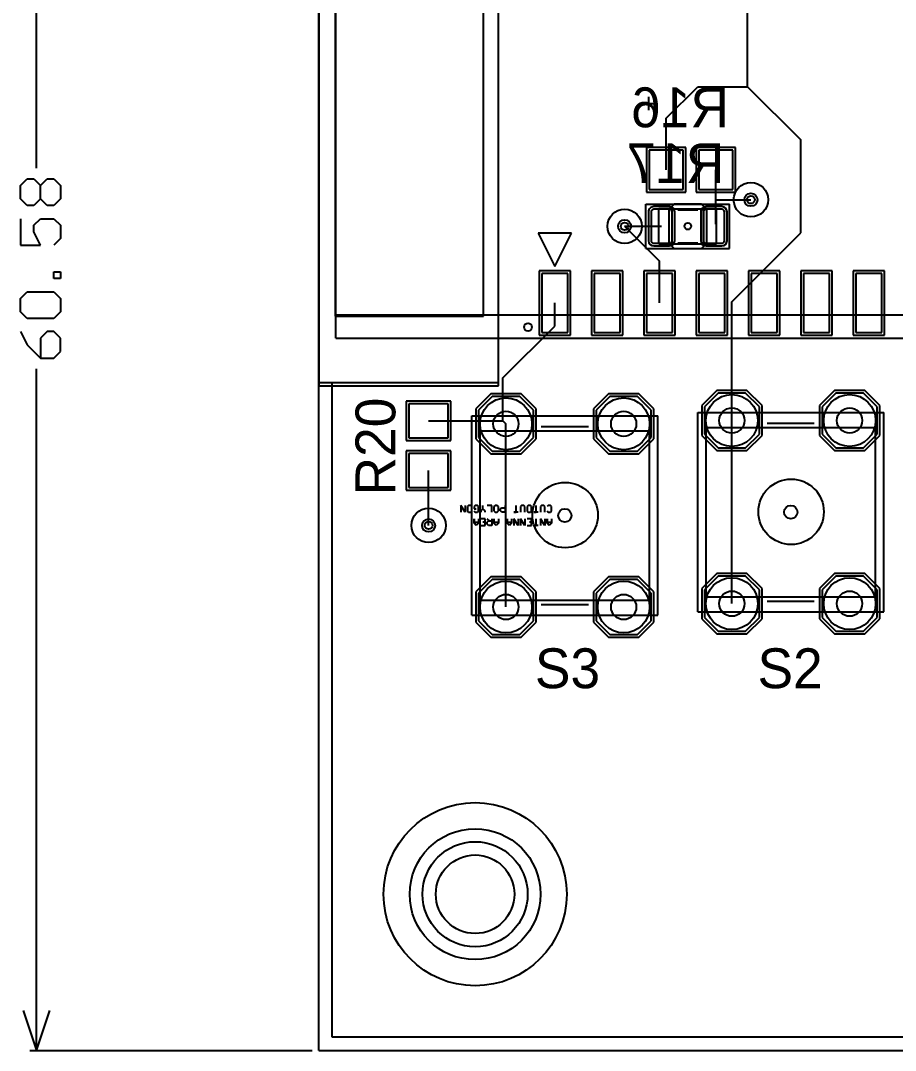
# Model space of a CAD drawing. Header units: millimetres. Extents: x 33 to 144, y 76 to 149.
# Drawn here: x 32.92 to 66.36, y 75.95 to 115.3 of the extents above; entities that cross this region are included whole.
import ezdxf

# ---------------------------------------------------------------- set-up
doc = ezdxf.new("R2010")
doc.units = ezdxf.units.MM
for name, color, linetype in [('BottomLayer', 5, 'Continuous'), ('BottomOverlay', 54, 'Continuous'), ('BottomPaste', 16, 'Continuous'), ('BottomSolder', 6, 'Continuous'), ('DrillGuide', 244, 'Continuous'), ('InternalPlane1', 76, 'Continuous'), ('InternalPlane2', 16, 'Continuous'), ('Mechanical13', 56, 'Continuous'), ('Mechanical15', 56, 'Continuous'), ('MultiLayer', 9, 'Continuous'), ('PadHoleLayer', 156, 'Continuous'), ('TopLayer', 1, 'Continuous'), ('TopOverlay', 2, 'Continuous'), ('TopPaste', 8, 'Continuous'), ('TopSolder', 216, 'Continuous'), ('ViaHoleLayer', 16, 'Continuous')]:
    doc.layers.add(name, color=color, linetype=linetype)

# ---------------------------------------------------------------- blocks, each defined once
blk = doc.blocks.new('RESC2012X70N_B_12')
at = {"layer": 'BottomLayer'}
for p, q in [((-0.525, 0.85), (-0.725, 0.65)), ((0.525, 0.85), (-0.525, 0.85)), ((0.725, 0.65), (0.525, 0.85)), ((-1.4, 0.55), (-1.4, -0.55)), ((-0.7, 0.65), (-1.3, 0.65)), ((-0.725, 0.65), (-0.725, -0.65)), ((-0.6, -0.55), (-0.6, 0.55)), ((0.6, 0.55), (0.6, -0.55)), ((1.3, 0.65), (0.7, 0.65)), ((0.725, -0.65), (0.725, 0.65)), ((1.4, -0.55), (1.4, 0.55)), ((-1.3, -0.65), (-0.7, -0.65)), ((-0.725, -0.65), (-0.525, -0.85)), ((0.525, -0.85), (0.725, -0.65)), ((0.7, -0.65), (1.3, -0.65)), ((-0.525, -0.85), (0.525, -0.85))]:
    blk.add_line(p, q, dxfattribs=at)
for centre, start, end in [((-1.3, 0.55), 90, 180), ((-0.7, 0.55), 0, 90), ((0.7, 0.55), 90, 180), ((1.3, 0.55), 0, 90), ((-1.3, -0.55), 180, 270), ((-0.7, -0.55), 270, 0), ((0.7, -0.55), 180, 270), ((1.3, -0.55), 270, 0)]:
    blk.add_arc(centre, 0.1, start, end, dxfattribs=at)
at = {"layer": 'BottomOverlay'}
for p, q in [((0.381, 0.635), (-0.381, 0.635)), ((0.381, -0.635), (-0.381, -0.635))]:
    blk.add_line(p, q, dxfattribs=at)
at = {"layer": 'BottomPaste'}
for p, q in [((-1.4, 0.55), (-1.4, -0.55)), ((-0.7, 0.65), (-1.3, 0.65)), ((-0.6, -0.55), (-0.6, 0.55)), ((0.6, 0.55), (0.6, -0.55)), ((1.3, 0.65), (0.7, 0.65)), ((1.4, -0.55), (1.4, 0.55)), ((-1.3, -0.65), (-0.7, -0.65)), ((0.7, -0.65), (1.3, -0.65))]:
    blk.add_line(p, q, dxfattribs=at)
for centre, start, end in [((-1.3, 0.55), 90, 180), ((-0.7, 0.55), 0, 90), ((0.7, 0.55), 90, 180), ((1.3, 0.55), 0, 90), ((-1.3, -0.55), 180, 270), ((-0.7, -0.55), 270, 0), ((0.7, -0.55), 180, 270), ((1.3, -0.55), 270, 0)]:
    blk.add_arc(centre, 0.1, start, end, dxfattribs=at)
at = {"layer": 'BottomSolder'}
for p, q in [((-1.502, 0.55), (-1.502, -0.55)), ((-0.7, 0.752), (-1.3, 0.752)), ((-0.498, -0.55), (-0.498, 0.55)), ((0.498, 0.55), (0.498, -0.55)), ((1.3, 0.752), (0.7, 0.752)), ((1.502, -0.55), (1.502, 0.55)), ((-1.3, -0.752), (-0.7, -0.752)), ((0.7, -0.752), (1.3, -0.752))]:
    blk.add_line(p, q, dxfattribs=at)
for centre, start, end in [((-1.3, 0.55), 90, 180), ((-0.7, 0.55), 0, 90), ((0.7, 0.55), 90, 180), ((1.3, 0.55), 0, 90), ((-1.3, -0.55), 180, 270), ((-0.7, -0.55), 270, 0), ((0.7, -0.55), 180, 270), ((1.3, -0.55), 270, 0)]:
    blk.add_arc(centre, 0.202, start, end, dxfattribs=at)
at = {"layer": 'Mechanical13'}
for p, q in [((-0.6, 0.675), (-1.1, 0.675)), ((-1.1, 0.675), (-1.1, -0.675)), ((-0.6, 0.675), (-0.6, -0.675)), ((0.6, 0.674), (-0.6, 0.674)), ((0.6, 0.674), (-0.6, 0.674)), ((0.6, 0.675), (0.6, -0.675)), ((1.1, 0.675), (0.6, 0.675)), ((1.1, 0.675), (1.1, -0.675)), ((-0.6, -0.675), (-1.1, -0.675)), ((0.6, -0.674), (-0.6, -0.674)), ((0.6, -0.674), (-0.6, -0.674)), ((1.1, -0.675), (0.6, -0.675))]:
    blk.add_line(p, q, dxfattribs=at)
at = {"layer": 'Mechanical15'}
for p, q in [((1.6, 0.85), (-1.6, 0.85)), ((-1.6, 0.85), (-1.6, -0.85)), ((1.6, 0.85), (1.6, -0.85)), ((1.6, -0.85), (-1.6, -0.85))]:
    blk.add_line(p, q, dxfattribs=at)
blk.add_circle((0, 0), 0.127, dxfattribs=at)
blk = doc.blocks.new('ERA_0805_B_13')
at = {"layer": 'BottomLayer'}
for p, q in [((-0.3, 0.75), (-1.6, 0.75)), ((-1.6, 0.75), (-1.6, -0.75)), ((-0.3, -0.75), (-0.3, 0.75)), ((1.6, 0.75), (0.3, 0.75)), ((0.3, 0.75), (0.3, -0.75)), ((1.6, -0.75), (1.6, 0.75)), ((-1.6, -0.75), (-0.3, -0.75)), ((0.3, -0.75), (1.6, -0.75))]:
    blk.add_line(p, q, dxfattribs=at)
at = {"layer": 'BottomPaste'}
for p, q in [((-0.3, 0.75), (-1.6, 0.75)), ((-1.6, 0.75), (-1.6, -0.75)), ((-0.3, -0.75), (-0.3, 0.75)), ((1.6, 0.75), (0.3, 0.75)), ((0.3, 0.75), (0.3, -0.75)), ((1.6, -0.75), (1.6, 0.75)), ((-1.6, -0.75), (-0.3, -0.75)), ((0.3, -0.75), (1.6, -0.75))]:
    blk.add_line(p, q, dxfattribs=at)
at = {"layer": 'BottomSolder'}
for p, q in [((-0.198, 0.852), (-1.702, 0.852)), ((-1.702, 0.852), (-1.702, -0.852)), ((-0.198, -0.852), (-0.198, 0.852)), ((1.702, 0.852), (0.198, 0.852)), ((0.198, 0.852), (0.198, -0.852)), ((1.702, -0.852), (1.702, 0.852)), ((-1.702, -0.852), (-0.198, -0.852)), ((0.198, -0.852), (1.702, -0.852))]:
    blk.add_line(p, q, dxfattribs=at)
blk = doc.blocks.new('ESP_12_32')
at = {"layer": 'Mechanical13'}
for p, q in [((-0.127, 8.382), (16.129, 8.382)), ((-0.127, 8.382), (-0.127, 2.727)), ((-0.084, 8.371), (-0.084, -15.568)), ((-0.084, 8.371), (16.084, 8.371)), ((16.084, 8.371), (16.084, -15.568)), ((16.129, 8.382), (16.129, 2.727)), ((-7.62, 3.428), (-7.366, 3.597)), ((-7.366, 3.597), (-7.62, 3.597)), ((-7.366, 3.428), (-7.62, 3.428)), ((-7.578, 3.343), (-7.62, 3.301)), ((-7.62, 3.301), (-7.62, 3.216)), ((-7.62, 3.216), (-7.578, 3.174)), ((-7.408, 3.343), (-7.578, 3.343)), ((-7.578, 3.174), (-7.408, 3.174)), ((-7.366, 3.301), (-7.408, 3.343)), ((-7.408, 3.174), (-7.366, 3.216)), ((-7.366, 3.216), (-7.366, 3.301)), ((-8.128, 3.005), (-8.043, 3.089)), ((-8.043, 2.92), (-8.128, 3.005)), ((-8.128, 2.835), (-8.128, 2.666)), ((-8.043, 3.089), (-7.874, 3.089)), ((-7.874, 2.92), (-8.043, 2.92)), ((-7.874, 3.089), (-8.001, 3.089)), ((-8.001, 3.089), (-8.001, 2.92)), ((-7.874, 2.666), (-7.874, 2.835)), ((-7.578, 3.089), (-7.62, 3.047)), ((-7.62, 3.047), (-7.62, 2.962)), ((-7.62, 2.962), (-7.578, 2.92)), ((-7.578, 2.835), (-7.62, 2.835)), ((-7.578, 2.92), (-7.408, 2.92)), ((-7.493, 2.751), (-7.578, 2.835)), ((-7.408, 3.089), (-7.493, 3.089)), ((-7.493, 3.089), (-7.493, 3.005)), ((-7.366, 3.047), (-7.408, 3.089)), ((-7.408, 2.92), (-7.366, 2.962)), ((-7.366, 2.962), (-7.366, 3.047)), ((-8.128, 2.666), (-7.874, 2.666)), ((-8.128, 2.539), (-8.086, 2.582)), ((-8.128, 2.412), (-8.128, 2.539)), ((-7.874, 2.412), (-8.128, 2.412)), ((-8.086, 2.582), (-8.001, 2.582)), ((-8.001, 2.666), (-8.001, 2.751)), ((-8.001, 2.582), (-7.959, 2.539)), ((-7.959, 2.497), (-7.874, 2.582)), ((-7.959, 2.539), (-7.959, 2.412)), ((-7.62, 2.666), (-7.578, 2.666)), ((-7.62, 2.412), (-7.366, 2.412)), ((-7.578, 2.666), (-7.493, 2.751)), ((-7.493, 2.751), (-7.366, 2.751)), ((-7.366, 2.412), (-7.366, 2.582)), ((-0.127, 2.727), (16.129, 2.727)), ((-8.128, 2.243), (-8.043, 2.328)), ((-8.043, 2.158), (-8.128, 2.243)), ((-8.043, 2.328), (-7.874, 2.328)), ((-7.874, 2.158), (-8.043, 2.158)), ((-7.874, 2.328), (-8.001, 2.328)), ((-8.001, 2.328), (-8.001, 2.158)), ((-7.578, 2.328), (-7.62, 2.285)), ((-7.62, 2.285), (-7.62, 2.201)), ((-7.62, 2.201), (-7.578, 2.158)), ((-7.62, 2.031), (-7.578, 2.074)), ((-7.62, 1.904), (-7.62, 2.031)), ((-7.408, 2.328), (-7.578, 2.328)), ((-7.578, 2.158), (-7.408, 2.158)), ((-7.578, 2.074), (-7.493, 2.074)), ((-7.493, 2.074), (-7.451, 2.031)), ((-7.451, 2.031), (-7.451, 1.904)), ((-7.366, 2.285), (-7.408, 2.328)), ((-7.408, 2.158), (-7.366, 2.201)), ((-7.366, 2.201), (-7.366, 2.285)), ((-8.128, 1.735), (-8.043, 1.82)), ((-8.043, 1.651), (-8.128, 1.735)), ((-8.043, 1.82), (-7.874, 1.82)), ((-7.874, 1.651), (-8.043, 1.651)), ((-7.874, 1.82), (-8.001, 1.82)), ((-8.001, 1.82), (-8.001, 1.651)), ((-7.366, 1.904), (-7.62, 1.904)), ((-8.128, 1.397), (-7.874, 1.566)), ((-7.874, 1.566), (-8.128, 1.566)), ((-7.874, 1.397), (-8.128, 1.397)), ((-8.128, 1.143), (-7.874, 1.312)), ((-7.874, 1.312), (-8.128, 1.312)), ((-7.62, 1.397), (-7.62, 1.566)), ((-7.62, 1.566), (-7.62, 1.481)), ((-7.62, 1.481), (-7.366, 1.481)), ((-7.408, 1.312), (-7.62, 1.312)), ((-7.366, 1.27), (-7.408, 1.312)), ((-7.408, 1.143), (-7.366, 1.185)), ((-7.366, 1.185), (-7.366, 1.27)), ((-7.874, 1.143), (-8.128, 1.143)), ((-8.128, 1.058), (-8.128, 0.889)), ((-8.128, 0.889), (-7.874, 0.889)), ((-8.128, 0.635), (-8.128, 0.804)), ((-8.128, 0.804), (-8.128, 0.719)), ((-8.001, 0.889), (-8.001, 0.973)), ((-7.874, 0.889), (-7.874, 1.058)), ((-7.62, 1.143), (-7.408, 1.143)), ((-7.578, 1.058), (-7.62, 1.016)), ((-7.62, 1.016), (-7.62, 0.931)), ((-7.62, 0.931), (-7.578, 0.889)), ((-7.62, 0.635), (-7.62, 0.804)), ((-7.62, 0.804), (-7.62, 0.719)), ((-7.408, 1.058), (-7.578, 1.058)), ((-7.578, 0.889), (-7.408, 0.889)), ((-7.366, 1.016), (-7.408, 1.058)), ((-7.408, 0.889), (-7.366, 0.931)), ((-7.366, 0.931), (-7.366, 1.016)), ((-8.128, 0.719), (-7.874, 0.719)), ((-8.128, 0.381), (-7.874, 0.55)), ((-7.874, 0.55), (-8.128, 0.55)), ((-7.62, 0.719), (-7.366, 0.719)), ((-7.408, 0.55), (-7.62, 0.55)), ((-7.366, 0.508), (-7.408, 0.55)), ((-7.408, 0.381), (-7.366, 0.423)), ((-7.366, 0.423), (-7.366, 0.508)), ((-7.874, 0.381), (-8.128, 0.381)), ((-8.128, 0.212), (-8.043, 0.296)), ((-8.043, 0.127), (-8.128, 0.212)), ((-8.043, 0.296), (-7.874, 0.296)), ((-7.874, 0.127), (-8.043, 0.127)), ((-7.874, 0.296), (-8.001, 0.296)), ((-8.001, 0.296), (-8.001, 0.127)), ((-7.62, 0.381), (-7.408, 0.381)), ((-7.578, 0.296), (-7.62, 0.254)), ((-7.62, 0.254), (-7.62, 0.169)), ((-7.62, 0.169), (-7.578, 0.127)), ((-7.578, 0.127), (-7.408, 0.127)), ((-7.366, 0.254), (-7.408, 0.296)), ((-7.408, 0.127), (-7.366, 0.169)), ((-7.366, 0.169), (-7.366, 0.254)), ((-0.084, -15.568), (16.084, -15.568))]:
    blk.add_line(p, q, dxfattribs=at)
at = {"layer": 'Mechanical15'}
for p, q in [((-0.975, 8.371), (16.975, 8.371)), ((-0.975, 8.371), (-0.975, -15.568)), ((16.975, 8.371), (16.975, -15.568)), ((8, -3.344), (8, -3.852)), ((7.746, -3.598), (8.254, -3.598)), ((-0.975, -15.568), (16.975, -15.568))]:
    blk.add_line(p, q, dxfattribs=at)
at = {"layer": 'TopLayer'}
for p, q in [((-0.75, 0.5), (-0.75, -0.5)), ((1.5, 0.5), (-0.75, 0.5)), ((1.5, -0.5), (1.5, 0.5)), ((14.5, 0.5), (14.5, -0.5)), ((16.75, 0.5), (14.5, 0.5)), ((16.75, -0.5), (16.75, 0.5)), ((-0.75, -0.5), (1.5, -0.5)), ((14.5, -0.5), (16.75, -0.5)), ((-0.75, -1.5), (-0.75, -2.5)), ((1.5, -1.5), (-0.75, -1.5)), ((1.5, -2.5), (1.5, -1.5)), ((14.5, -1.5), (14.5, -2.5)), ((16.75, -1.5), (14.5, -1.5)), ((16.75, -2.5), (16.75, -1.5)), ((-0.75, -2.5), (1.5, -2.5)), ((14.5, -2.5), (16.75, -2.5)), ((-0.75, -3.5), (-0.75, -4.5)), ((1.5, -3.5), (-0.75, -3.5)), ((1.5, -4.5), (1.5, -3.5)), ((14.5, -3.5), (14.5, -4.5)), ((16.75, -3.5), (14.5, -3.5)), ((16.75, -4.5), (16.75, -3.5)), ((-0.75, -4.5), (1.5, -4.5)), ((14.5, -4.5), (16.75, -4.5)), ((-0.75, -5.5), (-0.75, -6.5)), ((1.5, -5.5), (-0.75, -5.5)), ((1.5, -6.5), (1.5, -5.5)), ((14.5, -5.5), (14.5, -6.5)), ((16.75, -5.5), (14.5, -5.5)), ((16.75, -6.5), (16.75, -5.5)), ((-0.75, -6.5), (1.5, -6.5)), ((14.5, -6.5), (16.75, -6.5)), ((-0.75, -7.5), (-0.75, -8.5)), ((1.5, -7.5), (-0.75, -7.5)), ((1.5, -8.5), (1.5, -7.5)), ((14.5, -7.5), (14.5, -8.5)), ((16.75, -7.5), (14.5, -7.5)), ((16.75, -8.5), (16.75, -7.5)), ((-0.75, -8.5), (1.5, -8.5)), ((14.5, -8.5), (16.75, -8.5)), ((-0.75, -9.5), (-0.75, -10.5)), ((1.5, -9.5), (-0.75, -9.5)), ((1.5, -10.5), (1.5, -9.5)), ((14.5, -9.5), (14.5, -10.5)), ((16.75, -9.5), (14.5, -9.5)), ((16.75, -10.5), (16.75, -9.5)), ((-0.75, -10.5), (1.5, -10.5)), ((14.5, -10.5), (16.75, -10.5)), ((-0.75, -11.5), (-0.75, -12.5)), ((1.5, -11.5), (-0.75, -11.5)), ((1.5, -12.5), (1.5, -11.5)), ((14.5, -11.5), (14.5, -12.5)), ((16.75, -11.5), (14.5, -11.5)), ((16.75, -12.5), (16.75, -11.5)), ((-0.75, -12.5), (1.5, -12.5)), ((14.5, -12.5), (16.75, -12.5)), ((-0.75, -13.5), (-0.75, -14.5)), ((1.5, -13.5), (-0.75, -13.5)), ((1.5, -14.5), (1.5, -13.5)), ((14.5, -13.5), (14.5, -14.5)), ((16.75, -13.5), (14.5, -13.5)), ((16.75, -14.5), (16.75, -13.5)), ((-0.75, -14.5), (1.5, -14.5)), ((14.5, -14.5), (16.75, -14.5))]:
    blk.add_line(p, q, dxfattribs=at)
at = {"layer": 'TopOverlay'}
for p, q in [((-0.084, 8.371), (16.084, 8.371)), ((-0.084, 8.371), (-0.084, 0.916)), ((16.084, 8.371), (16.084, 0.916)), ((3.04, 0.635), (1.77, 0)), ((3.04, -0.635), (3.04, 0.635)), ((1.77, 0), (3.04, -0.635)), ((-0.084, -14.916), (-0.084, -15.568)), ((16.084, -14.916), (16.084, -15.568)), ((-0.084, -15.568), (16.084, -15.568))]:
    blk.add_line(p, q, dxfattribs=at)
blk.add_circle((-0.55, 1.025), 0.15, dxfattribs=at)
at = {"layer": 'TopPaste'}
for p, q in [((-0.75, 0.5), (-0.75, -0.5)), ((1.5, 0.5), (-0.75, 0.5)), ((1.5, -0.5), (1.5, 0.5)), ((14.5, 0.5), (14.5, -0.5)), ((16.75, 0.5), (14.5, 0.5)), ((16.75, -0.5), (16.75, 0.5)), ((-0.75, -0.5), (1.5, -0.5)), ((14.5, -0.5), (16.75, -0.5)), ((-0.75, -1.5), (-0.75, -2.5)), ((1.5, -1.5), (-0.75, -1.5)), ((1.5, -2.5), (1.5, -1.5)), ((14.5, -1.5), (14.5, -2.5)), ((16.75, -1.5), (14.5, -1.5)), ((16.75, -2.5), (16.75, -1.5)), ((-0.75, -2.5), (1.5, -2.5)), ((14.5, -2.5), (16.75, -2.5)), ((-0.75, -3.5), (-0.75, -4.5)), ((1.5, -3.5), (-0.75, -3.5)), ((1.5, -4.5), (1.5, -3.5)), ((14.5, -3.5), (14.5, -4.5)), ((16.75, -3.5), (14.5, -3.5)), ((16.75, -4.5), (16.75, -3.5)), ((-0.75, -4.5), (1.5, -4.5)), ((14.5, -4.5), (16.75, -4.5)), ((-0.75, -5.5), (-0.75, -6.5)), ((1.5, -5.5), (-0.75, -5.5)), ((1.5, -6.5), (1.5, -5.5)), ((14.5, -5.5), (14.5, -6.5)), ((16.75, -5.5), (14.5, -5.5)), ((16.75, -6.5), (16.75, -5.5)), ((-0.75, -6.5), (1.5, -6.5)), ((14.5, -6.5), (16.75, -6.5)), ((-0.75, -7.5), (-0.75, -8.5)), ((1.5, -7.5), (-0.75, -7.5)), ((1.5, -8.5), (1.5, -7.5)), ((14.5, -7.5), (14.5, -8.5)), ((16.75, -7.5), (14.5, -7.5)), ((16.75, -8.5), (16.75, -7.5)), ((-0.75, -8.5), (1.5, -8.5)), ((14.5, -8.5), (16.75, -8.5)), ((-0.75, -9.5), (-0.75, -10.5)), ((1.5, -9.5), (-0.75, -9.5)), ((1.5, -10.5), (1.5, -9.5)), ((14.5, -9.5), (14.5, -10.5)), ((16.75, -9.5), (14.5, -9.5)), ((16.75, -10.5), (16.75, -9.5)), ((-0.75, -10.5), (1.5, -10.5)), ((14.5, -10.5), (16.75, -10.5)), ((-0.75, -11.5), (-0.75, -12.5)), ((1.5, -11.5), (-0.75, -11.5)), ((1.5, -12.5), (1.5, -11.5)), ((14.5, -11.5), (14.5, -12.5)), ((16.75, -11.5), (14.5, -11.5)), ((16.75, -12.5), (16.75, -11.5)), ((-0.75, -12.5), (1.5, -12.5)), ((14.5, -12.5), (16.75, -12.5)), ((-0.75, -13.5), (-0.75, -14.5)), ((1.5, -13.5), (-0.75, -13.5)), ((1.5, -14.5), (1.5, -13.5)), ((14.5, -13.5), (14.5, -14.5)), ((16.75, -13.5), (14.5, -13.5)), ((16.75, -14.5), (16.75, -13.5)), ((-0.75, -14.5), (1.5, -14.5)), ((14.5, -14.5), (16.75, -14.5))]:
    blk.add_line(p, q, dxfattribs=at)
at = {"layer": 'TopSolder'}
for p, q in [((-0.852, 0.602), (-0.852, -0.602)), ((1.602, 0.602), (-0.852, 0.602)), ((1.602, -0.602), (1.602, 0.602)), ((14.398, 0.602), (14.398, -0.602)), ((16.852, 0.602), (14.398, 0.602)), ((16.852, -0.602), (16.852, 0.602)), ((-0.852, -0.602), (1.602, -0.602)), ((14.398, -0.602), (16.852, -0.602)), ((-0.852, -1.398), (-0.852, -2.602)), ((1.602, -1.398), (-0.852, -1.398)), ((1.602, -2.602), (1.602, -1.398)), ((14.398, -1.398), (14.398, -2.602)), ((16.852, -1.398), (14.398, -1.398)), ((16.852, -2.602), (16.852, -1.398)), ((-0.852, -2.602), (1.602, -2.602)), ((14.398, -2.602), (16.852, -2.602)), ((-0.852, -3.398), (-0.852, -4.602)), ((1.602, -3.398), (-0.852, -3.398)), ((1.602, -4.602), (1.602, -3.398)), ((14.398, -3.398), (14.398, -4.602)), ((16.852, -3.398), (14.398, -3.398)), ((16.852, -4.602), (16.852, -3.398)), ((-0.852, -4.602), (1.602, -4.602)), ((14.398, -4.602), (16.852, -4.602)), ((-0.852, -5.398), (-0.852, -6.602)), ((1.602, -5.398), (-0.852, -5.398)), ((1.602, -6.602), (1.602, -5.398)), ((14.398, -5.398), (14.398, -6.602)), ((16.852, -5.398), (14.398, -5.398)), ((16.852, -6.602), (16.852, -5.398)), ((-0.852, -6.602), (1.602, -6.602)), ((14.398, -6.602), (16.852, -6.602)), ((-0.852, -7.398), (-0.852, -8.602)), ((1.602, -7.398), (-0.852, -7.398)), ((1.602, -8.602), (1.602, -7.398)), ((14.398, -7.398), (14.398, -8.602)), ((16.852, -7.398), (14.398, -7.398)), ((16.852, -8.602), (16.852, -7.398)), ((-0.852, -8.602), (1.602, -8.602)), ((14.398, -8.602), (16.852, -8.602)), ((-0.852, -9.398), (-0.852, -10.602)), ((1.602, -9.398), (-0.852, -9.398)), ((1.602, -10.602), (1.602, -9.398)), ((14.398, -9.398), (14.398, -10.602)), ((16.852, -9.398), (14.398, -9.398)), ((16.852, -10.602), (16.852, -9.398)), ((-0.852, -10.602), (1.602, -10.602)), ((14.398, -10.602), (16.852, -10.602)), ((-0.852, -11.398), (-0.852, -12.602)), ((1.602, -11.398), (-0.852, -11.398)), ((1.602, -12.602), (1.602, -11.398)), ((14.398, -11.398), (14.398, -12.602)), ((16.852, -11.398), (14.398, -11.398)), ((16.852, -12.602), (16.852, -11.398)), ((-0.852, -12.602), (1.602, -12.602)), ((14.398, -12.602), (16.852, -12.602)), ((-0.852, -13.398), (-0.852, -14.602)), ((1.602, -13.398), (-0.852, -13.398)), ((1.602, -14.602), (1.602, -13.398)), ((14.398, -13.398), (14.398, -14.602)), ((16.852, -13.398), (14.398, -13.398)), ((16.852, -14.602), (16.852, -13.398)), ((-0.852, -14.602), (1.602, -14.602)), ((14.398, -14.602), (16.852, -14.602))]:
    blk.add_line(p, q, dxfattribs=at)
blk = doc.blocks.new('TACT_SWITCH_TS1170_38')
at = {"layer": 'BottomLayer'}
for p, q in [((-4.025, 3.3), (-4.55, 2.775)), ((-2.975, 3.3), (-4.025, 3.3)), ((-2.45, 2.775), (-2.975, 3.3)), ((2.975, 3.3), (2.45, 2.775)), ((4.025, 3.3), (2.975, 3.3)), ((4.55, 2.775), (4.025, 3.3)), ((-4.55, 2.775), (-4.55, 1.725)), ((-2.45, 1.725), (-2.45, 2.775)), ((2.45, 2.775), (2.45, 1.725)), ((4.55, 1.725), (4.55, 2.775)), ((-4.55, 1.725), (-4.025, 1.2)), ((-2.975, 1.2), (-2.45, 1.725)), ((2.45, 1.725), (2.975, 1.2)), ((4.025, 1.2), (4.55, 1.725)), ((-4.025, 1.2), (-2.975, 1.2)), ((2.975, 1.2), (4.025, 1.2)), ((-4.025, -1.2), (-4.55, -1.725)), ((-2.975, -1.2), (-4.025, -1.2)), ((-2.45, -1.725), (-2.975, -1.2)), ((2.975, -1.2), (2.45, -1.725)), ((4.025, -1.2), (2.975, -1.2)), ((4.55, -1.725), (4.025, -1.2)), ((-4.55, -1.725), (-4.55, -2.775)), ((-2.45, -2.775), (-2.45, -1.725)), ((2.45, -1.725), (2.45, -2.775)), ((4.55, -2.775), (4.55, -1.725)), ((-4.55, -2.775), (-4.025, -3.3)), ((-2.975, -3.3), (-2.45, -2.775)), ((2.45, -2.775), (2.975, -3.3)), ((4.025, -3.3), (4.55, -2.775)), ((-4.025, -3.3), (-2.975, -3.3)), ((2.975, -3.3), (4.025, -3.3))]:
    blk.add_line(p, q, dxfattribs=at)
at = {"layer": 'BottomSolder'}
for p, q in [((-4.076, 3.402), (-4.652, 2.826)), ((-2.924, 3.402), (-4.076, 3.402)), ((-2.348, 2.826), (-2.924, 3.402)), ((2.924, 3.402), (2.348, 2.826)), ((4.076, 3.402), (2.924, 3.402)), ((4.652, 2.826), (4.076, 3.402)), ((-4.652, 2.826), (-4.652, 1.674)), ((-2.348, 1.674), (-2.348, 2.826)), ((2.348, 2.826), (2.348, 1.674)), ((4.652, 1.674), (4.652, 2.826)), ((-4.652, 1.674), (-4.076, 1.098)), ((-2.924, 1.098), (-2.348, 1.674)), ((2.348, 1.674), (2.924, 1.098)), ((4.076, 1.098), (4.652, 1.674)), ((-4.076, 1.098), (-2.924, 1.098)), ((2.924, 1.098), (4.076, 1.098)), ((-4.076, -1.098), (-4.652, -1.674)), ((-2.924, -1.098), (-4.076, -1.098)), ((-2.348, -1.674), (-2.924, -1.098)), ((2.924, -1.098), (2.348, -1.674)), ((4.076, -1.098), (2.924, -1.098)), ((4.652, -1.674), (4.076, -1.098)), ((-4.652, -1.674), (-4.652, -2.826)), ((-2.348, -2.826), (-2.348, -1.674)), ((2.348, -1.674), (2.348, -2.826)), ((4.652, -2.826), (4.652, -1.674)), ((-4.652, -2.826), (-4.076, -3.402)), ((-2.924, -3.402), (-2.348, -2.826)), ((2.348, -2.826), (2.924, -3.402)), ((4.076, -3.402), (4.652, -2.826)), ((-4.076, -3.402), (-2.924, -3.402)), ((2.924, -3.402), (4.076, -3.402))]:
    blk.add_line(p, q, dxfattribs=at)
at = {"layer": 'InternalPlane1'}
for centre in [(-3.5, -2.25), (3.5, -2.25)]:
    blk.add_circle(centre, 0.991, dxfattribs=at)
at = {"layer": 'InternalPlane2'}
for centre in [(-3.5, 2.25), (3.5, 2.25), (-3.5, -2.25), (3.5, -2.25)]:
    blk.add_circle(centre, 0.991, dxfattribs=at)
at = {"layer": 'Mechanical13'}
for p, q in [((3.24, 3.24), (-3.232, 3.24)), ((-3.232, -3.237), (-3.232, 3.24)), ((3.24, -3.237), (3.24, 3.24)), ((3.24, -3.237), (-3.232, -3.237))]:
    blk.add_line(p, q, dxfattribs=at)
blk.add_circle((-0.011, 0.014), 1.25, dxfattribs=at)
at = {"layer": 'Mechanical15'}
for p, q in [((-3.81, -3.556), (-3.81, 3.556)), ((3.81, 3.556), (-3.81, 3.556)), ((3.81, -3.556), (3.81, 3.556)), ((3.81, -3.556), (-3.81, -3.556))]:
    blk.add_line(p, q, dxfattribs=at)
blk.add_circle((0, 0), 0.254, dxfattribs=at)
at = {"layer": 'MultiLayer'}
for p, q in [((-4.025, 3.3), (-4.55, 2.775)), ((-2.975, 3.3), (-4.025, 3.3)), ((-2.45, 2.775), (-2.975, 3.3)), ((2.975, 3.3), (2.45, 2.775)), ((4.025, 3.3), (2.975, 3.3)), ((4.55, 2.775), (4.025, 3.3)), ((-4.55, 2.775), (-4.55, 1.725)), ((-2.45, 1.725), (-2.45, 2.775)), ((2.45, 2.775), (2.45, 1.725)), ((4.55, 1.725), (4.55, 2.775)), ((-4.55, 1.725), (-4.025, 1.2)), ((-2.975, 1.2), (-2.45, 1.725)), ((2.45, 1.725), (2.975, 1.2)), ((4.025, 1.2), (4.55, 1.725)), ((-4.025, 1.2), (-2.975, 1.2)), ((2.975, 1.2), (4.025, 1.2)), ((-4.025, -1.2), (-4.55, -1.725)), ((-2.975, -1.2), (-4.025, -1.2)), ((-2.45, -1.725), (-2.975, -1.2)), ((2.975, -1.2), (2.45, -1.725)), ((4.025, -1.2), (2.975, -1.2)), ((4.55, -1.725), (4.025, -1.2)), ((-4.55, -1.725), (-4.55, -2.775)), ((-2.45, -2.775), (-2.45, -1.725)), ((2.45, -1.725), (2.45, -2.775)), ((4.55, -2.775), (4.55, -1.725)), ((-4.55, -2.775), (-4.025, -3.3)), ((-2.975, -3.3), (-2.45, -2.775)), ((2.45, -2.775), (2.975, -3.3)), ((4.025, -3.3), (4.55, -2.775)), ((-4.025, -3.3), (-2.975, -3.3)), ((2.975, -3.3), (4.025, -3.3))]:
    blk.add_line(p, q, dxfattribs=at)
at = {"layer": 'PadHoleLayer'}
for centre in [(-3.5, 2.25), (3.5, 2.25), (-3.5, -2.25), (3.5, -2.25)]:
    blk.add_circle(centre, 0.483, dxfattribs=at)
at = {"layer": 'TopLayer'}
for p, q in [((-4.025, 3.3), (-4.55, 2.775)), ((-2.975, 3.3), (-4.025, 3.3)), ((-2.45, 2.775), (-2.975, 3.3)), ((2.975, 3.3), (2.45, 2.775)), ((4.025, 3.3), (2.975, 3.3)), ((4.55, 2.775), (4.025, 3.3)), ((-4.55, 2.775), (-4.55, 1.725)), ((-2.45, 1.725), (-2.45, 2.775)), ((2.45, 2.775), (2.45, 1.725)), ((4.55, 1.725), (4.55, 2.775)), ((-4.55, 1.725), (-4.025, 1.2)), ((-2.975, 1.2), (-2.45, 1.725)), ((2.45, 1.725), (2.975, 1.2)), ((4.025, 1.2), (4.55, 1.725)), ((-4.025, 1.2), (-2.975, 1.2)), ((2.975, 1.2), (4.025, 1.2)), ((-4.025, -1.2), (-4.55, -1.725)), ((-2.975, -1.2), (-4.025, -1.2)), ((-2.45, -1.725), (-2.975, -1.2)), ((2.975, -1.2), (2.45, -1.725)), ((4.025, -1.2), (2.975, -1.2)), ((4.55, -1.725), (4.025, -1.2)), ((-4.55, -1.725), (-4.55, -2.775)), ((-2.45, -2.775), (-2.45, -1.725)), ((2.45, -1.725), (2.45, -2.775)), ((4.55, -2.775), (4.55, -1.725)), ((-4.55, -2.775), (-4.025, -3.3)), ((-2.975, -3.3), (-2.45, -2.775)), ((2.45, -2.775), (2.975, -3.3)), ((4.025, -3.3), (4.55, -2.775)), ((-4.025, -3.3), (-2.975, -3.3)), ((2.975, -3.3), (4.025, -3.3))]:
    blk.add_line(p, q, dxfattribs=at)
at = {"layer": 'TopOverlay'}
for p, q in [((3.236, 3.556), (-3.236, 3.556)), ((-3.4, -0.9), (-3.4, 0.9)), ((3.4, -0.9), (3.4, 0.9)), ((3.24, -3.556), (-3.239, -3.556))]:
    blk.add_line(p, q, dxfattribs=at)
blk.add_circle((-0.011, 0.014), 1.25, dxfattribs=at)
at = {"layer": 'TopSolder'}
for p, q in [((-4.076, 3.402), (-4.652, 2.826)), ((-2.924, 3.402), (-4.076, 3.402)), ((-2.348, 2.826), (-2.924, 3.402)), ((2.924, 3.402), (2.348, 2.826)), ((4.076, 3.402), (2.924, 3.402)), ((4.652, 2.826), (4.076, 3.402)), ((-4.652, 2.826), (-4.652, 1.674)), ((-2.348, 1.674), (-2.348, 2.826)), ((2.348, 2.826), (2.348, 1.674)), ((4.652, 1.674), (4.652, 2.826)), ((-4.652, 1.674), (-4.076, 1.098)), ((-2.924, 1.098), (-2.348, 1.674)), ((2.348, 1.674), (2.924, 1.098)), ((4.076, 1.098), (4.652, 1.674)), ((-4.076, 1.098), (-2.924, 1.098)), ((2.924, 1.098), (4.076, 1.098)), ((-4.076, -1.098), (-4.652, -1.674)), ((-2.924, -1.098), (-4.076, -1.098)), ((-2.348, -1.674), (-2.924, -1.098)), ((2.924, -1.098), (2.348, -1.674)), ((4.076, -1.098), (2.924, -1.098)), ((4.652, -1.674), (4.076, -1.098)), ((-4.652, -1.674), (-4.652, -2.826)), ((-2.348, -2.826), (-2.348, -1.674)), ((2.348, -1.674), (2.348, -2.826)), ((4.652, -2.826), (4.652, -1.674)), ((-4.652, -2.826), (-4.076, -3.402)), ((-2.924, -3.402), (-2.348, -2.826)), ((2.348, -2.826), (2.924, -3.402)), ((4.076, -3.402), (4.652, -2.826)), ((-4.076, -3.402), (-2.924, -3.402)), ((2.924, -3.402), (4.076, -3.402))]:
    blk.add_line(p, q, dxfattribs=at)
blk = doc.blocks.new('TACT_SWITCH_TS1170_39')
at = {"layer": 'BottomLayer'}
for p, q in [((-4.025, 3.3), (-4.55, 2.775)), ((-2.975, 3.3), (-4.025, 3.3)), ((-2.45, 2.775), (-2.975, 3.3)), ((2.975, 3.3), (2.45, 2.775)), ((4.025, 3.3), (2.975, 3.3)), ((4.55, 2.775), (4.025, 3.3)), ((-4.55, 2.775), (-4.55, 1.725)), ((-2.45, 1.725), (-2.45, 2.775)), ((2.45, 2.775), (2.45, 1.725)), ((4.55, 1.725), (4.55, 2.775)), ((-4.55, 1.725), (-4.025, 1.2)), ((-2.975, 1.2), (-2.45, 1.725)), ((2.45, 1.725), (2.975, 1.2)), ((4.025, 1.2), (4.55, 1.725)), ((-4.025, 1.2), (-2.975, 1.2)), ((2.975, 1.2), (4.025, 1.2)), ((-4.025, -1.2), (-4.55, -1.725)), ((-2.975, -1.2), (-4.025, -1.2)), ((-2.45, -1.725), (-2.975, -1.2)), ((2.975, -1.2), (2.45, -1.725)), ((4.025, -1.2), (2.975, -1.2)), ((4.55, -1.725), (4.025, -1.2)), ((-4.55, -1.725), (-4.55, -2.775)), ((-2.45, -2.775), (-2.45, -1.725)), ((2.45, -1.725), (2.45, -2.775)), ((4.55, -2.775), (4.55, -1.725)), ((-4.55, -2.775), (-4.025, -3.3)), ((-2.975, -3.3), (-2.45, -2.775)), ((2.45, -2.775), (2.975, -3.3)), ((4.025, -3.3), (4.55, -2.775)), ((-4.025, -3.3), (-2.975, -3.3)), ((2.975, -3.3), (4.025, -3.3))]:
    blk.add_line(p, q, dxfattribs=at)
at = {"layer": 'BottomSolder'}
for p, q in [((-4.076, 3.402), (-4.652, 2.826)), ((-2.924, 3.402), (-4.076, 3.402)), ((-2.348, 2.826), (-2.924, 3.402)), ((2.924, 3.402), (2.348, 2.826)), ((4.076, 3.402), (2.924, 3.402)), ((4.652, 2.826), (4.076, 3.402)), ((-4.652, 2.826), (-4.652, 1.674)), ((-2.348, 1.674), (-2.348, 2.826)), ((2.348, 2.826), (2.348, 1.674)), ((4.652, 1.674), (4.652, 2.826)), ((-4.652, 1.674), (-4.076, 1.098)), ((-2.924, 1.098), (-2.348, 1.674)), ((2.348, 1.674), (2.924, 1.098)), ((4.076, 1.098), (4.652, 1.674)), ((-4.076, 1.098), (-2.924, 1.098)), ((2.924, 1.098), (4.076, 1.098)), ((-4.076, -1.098), (-4.652, -1.674)), ((-2.924, -1.098), (-4.076, -1.098)), ((-2.348, -1.674), (-2.924, -1.098)), ((2.924, -1.098), (2.348, -1.674)), ((4.076, -1.098), (2.924, -1.098)), ((4.652, -1.674), (4.076, -1.098)), ((-4.652, -1.674), (-4.652, -2.826)), ((-2.348, -2.826), (-2.348, -1.674)), ((2.348, -1.674), (2.348, -2.826)), ((4.652, -2.826), (4.652, -1.674)), ((-4.652, -2.826), (-4.076, -3.402)), ((-2.924, -3.402), (-2.348, -2.826)), ((2.348, -2.826), (2.924, -3.402)), ((4.076, -3.402), (4.652, -2.826)), ((-4.076, -3.402), (-2.924, -3.402)), ((2.924, -3.402), (4.076, -3.402))]:
    blk.add_line(p, q, dxfattribs=at)
at = {"layer": 'InternalPlane1'}
for centre in [(-3.5, -2.25), (3.5, -2.25)]:
    blk.add_circle(centre, 0.991, dxfattribs=at)
at = {"layer": 'InternalPlane2'}
for centre in [(-3.5, 2.25), (3.5, 2.25), (-3.5, -2.25), (3.5, -2.25)]:
    blk.add_circle(centre, 0.991, dxfattribs=at)
at = {"layer": 'Mechanical13'}
for p, q in [((3.24, 3.24), (-3.232, 3.24)), ((-3.232, -3.237), (-3.232, 3.24)), ((3.24, -3.237), (3.24, 3.24)), ((3.24, -3.237), (-3.232, -3.237))]:
    blk.add_line(p, q, dxfattribs=at)
blk.add_circle((-0.011, 0.014), 1.25, dxfattribs=at)
at = {"layer": 'Mechanical15'}
for p, q in [((-3.81, -3.556), (-3.81, 3.556)), ((3.81, 3.556), (-3.81, 3.556)), ((3.81, -3.556), (3.81, 3.556)), ((3.81, -3.556), (-3.81, -3.556))]:
    blk.add_line(p, q, dxfattribs=at)
blk.add_circle((0, 0), 0.254, dxfattribs=at)
at = {"layer": 'MultiLayer'}
for p, q in [((-4.025, 3.3), (-4.55, 2.775)), ((-2.975, 3.3), (-4.025, 3.3)), ((-2.45, 2.775), (-2.975, 3.3)), ((2.975, 3.3), (2.45, 2.775)), ((4.025, 3.3), (2.975, 3.3)), ((4.55, 2.775), (4.025, 3.3)), ((-4.55, 2.775), (-4.55, 1.725)), ((-2.45, 1.725), (-2.45, 2.775)), ((2.45, 2.775), (2.45, 1.725)), ((4.55, 1.725), (4.55, 2.775)), ((-4.55, 1.725), (-4.025, 1.2)), ((-2.975, 1.2), (-2.45, 1.725)), ((2.45, 1.725), (2.975, 1.2)), ((4.025, 1.2), (4.55, 1.725)), ((-4.025, 1.2), (-2.975, 1.2)), ((2.975, 1.2), (4.025, 1.2)), ((-4.025, -1.2), (-4.55, -1.725)), ((-2.975, -1.2), (-4.025, -1.2)), ((-2.45, -1.725), (-2.975, -1.2)), ((2.975, -1.2), (2.45, -1.725)), ((4.025, -1.2), (2.975, -1.2)), ((4.55, -1.725), (4.025, -1.2)), ((-4.55, -1.725), (-4.55, -2.775)), ((-2.45, -2.775), (-2.45, -1.725)), ((2.45, -1.725), (2.45, -2.775)), ((4.55, -2.775), (4.55, -1.725)), ((-4.55, -2.775), (-4.025, -3.3)), ((-2.975, -3.3), (-2.45, -2.775)), ((2.45, -2.775), (2.975, -3.3)), ((4.025, -3.3), (4.55, -2.775)), ((-4.025, -3.3), (-2.975, -3.3)), ((2.975, -3.3), (4.025, -3.3))]:
    blk.add_line(p, q, dxfattribs=at)
at = {"layer": 'PadHoleLayer'}
for centre in [(-3.5, 2.25), (3.5, 2.25), (-3.5, -2.25), (3.5, -2.25)]:
    blk.add_circle(centre, 0.483, dxfattribs=at)
at = {"layer": 'TopLayer'}
for p, q in [((-4.025, 3.3), (-4.55, 2.775)), ((-2.975, 3.3), (-4.025, 3.3)), ((-2.45, 2.775), (-2.975, 3.3)), ((2.975, 3.3), (2.45, 2.775)), ((4.025, 3.3), (2.975, 3.3)), ((4.55, 2.775), (4.025, 3.3)), ((-4.55, 2.775), (-4.55, 1.725)), ((-2.45, 1.725), (-2.45, 2.775)), ((2.45, 2.775), (2.45, 1.725)), ((4.55, 1.725), (4.55, 2.775)), ((-4.55, 1.725), (-4.025, 1.2)), ((-2.975, 1.2), (-2.45, 1.725)), ((2.45, 1.725), (2.975, 1.2)), ((4.025, 1.2), (4.55, 1.725)), ((-4.025, 1.2), (-2.975, 1.2)), ((2.975, 1.2), (4.025, 1.2)), ((-4.025, -1.2), (-4.55, -1.725)), ((-2.975, -1.2), (-4.025, -1.2)), ((-2.45, -1.725), (-2.975, -1.2)), ((2.975, -1.2), (2.45, -1.725)), ((4.025, -1.2), (2.975, -1.2)), ((4.55, -1.725), (4.025, -1.2)), ((-4.55, -1.725), (-4.55, -2.775)), ((-2.45, -2.775), (-2.45, -1.725)), ((2.45, -1.725), (2.45, -2.775)), ((4.55, -2.775), (4.55, -1.725)), ((-4.55, -2.775), (-4.025, -3.3)), ((-2.975, -3.3), (-2.45, -2.775)), ((2.45, -2.775), (2.975, -3.3)), ((4.025, -3.3), (4.55, -2.775)), ((-4.025, -3.3), (-2.975, -3.3)), ((2.975, -3.3), (4.025, -3.3))]:
    blk.add_line(p, q, dxfattribs=at)
at = {"layer": 'TopOverlay'}
for p, q in [((3.236, 3.556), (-3.236, 3.556)), ((-3.4, -0.9), (-3.4, 0.9)), ((3.4, -0.9), (3.4, 0.9)), ((3.24, -3.556), (-3.239, -3.556))]:
    blk.add_line(p, q, dxfattribs=at)
blk.add_circle((-0.011, 0.014), 1.25, dxfattribs=at)
at = {"layer": 'TopSolder'}
for p, q in [((-4.076, 3.402), (-4.652, 2.826)), ((-2.924, 3.402), (-4.076, 3.402)), ((-2.348, 2.826), (-2.924, 3.402)), ((2.924, 3.402), (2.348, 2.826)), ((4.076, 3.402), (2.924, 3.402)), ((4.652, 2.826), (4.076, 3.402)), ((-4.652, 2.826), (-4.652, 1.674)), ((-2.348, 1.674), (-2.348, 2.826)), ((2.348, 2.826), (2.348, 1.674)), ((4.652, 1.674), (4.652, 2.826)), ((-4.652, 1.674), (-4.076, 1.098)), ((-2.924, 1.098), (-2.348, 1.674)), ((2.348, 1.674), (2.924, 1.098)), ((4.076, 1.098), (4.652, 1.674)), ((-4.076, 1.098), (-2.924, 1.098)), ((2.924, 1.098), (4.076, 1.098)), ((-4.076, -1.098), (-4.652, -1.674)), ((-2.924, -1.098), (-4.076, -1.098)), ((-2.348, -1.674), (-2.924, -1.098)), ((2.924, -1.098), (2.348, -1.674)), ((4.076, -1.098), (2.924, -1.098)), ((4.652, -1.674), (4.076, -1.098)), ((-4.652, -1.674), (-4.652, -2.826)), ((-2.348, -2.826), (-2.348, -1.674)), ((2.348, -1.674), (2.348, -2.826)), ((4.652, -2.826), (4.652, -1.674)), ((-4.652, -2.826), (-4.076, -3.402)), ((-2.924, -3.402), (-2.348, -2.826)), ((2.348, -2.826), (2.924, -3.402)), ((4.076, -3.402), (4.652, -2.826)), ((-4.076, -3.402), (-2.924, -3.402)), ((2.924, -3.402), (4.076, -3.402))]:
    blk.add_line(p, q, dxfattribs=at)
blk = doc.blocks.new('ERA_0805_42')
at = {"layer": 'TopLayer'}
for p, q in [((-0.3, 0.75), (-1.6, 0.75)), ((-1.6, 0.75), (-1.6, -0.75)), ((-0.3, -0.75), (-0.3, 0.75)), ((1.6, 0.75), (0.3, 0.75)), ((0.3, 0.75), (0.3, -0.75)), ((1.6, -0.75), (1.6, 0.75)), ((-1.6, -0.75), (-0.3, -0.75)), ((0.3, -0.75), (1.6, -0.75))]:
    blk.add_line(p, q, dxfattribs=at)
at = {"layer": 'TopPaste'}
for p, q in [((-0.3, 0.75), (-1.6, 0.75)), ((-1.6, 0.75), (-1.6, -0.75)), ((-0.3, -0.75), (-0.3, 0.75)), ((1.6, 0.75), (0.3, 0.75)), ((0.3, 0.75), (0.3, -0.75)), ((1.6, -0.75), (1.6, 0.75)), ((-1.6, -0.75), (-0.3, -0.75)), ((0.3, -0.75), (1.6, -0.75))]:
    blk.add_line(p, q, dxfattribs=at)
at = {"layer": 'TopSolder'}
for p, q in [((-0.198, 0.852), (-1.702, 0.852)), ((-1.702, 0.852), (-1.702, -0.852)), ((-0.198, -0.852), (-0.198, 0.852)), ((1.702, 0.852), (0.198, 0.852)), ((0.198, 0.852), (0.198, -0.852)), ((1.702, -0.852), (1.702, 0.852)), ((-1.702, -0.852), (-0.198, -0.852)), ((0.198, -0.852), (1.702, -0.852))]:
    blk.add_line(p, q, dxfattribs=at)

msp = doc.modelspace()

# ---------------------------------------------------------------- linework, layer by layer
at = {"layer": 'BottomLayer'}
for p, q in [((60.706, 112.776), (60.706, 116.586)), ((57.597, 111.572), (58.801, 112.776)), ((58.801, 112.776), (60.706, 112.776)), ((60.706, 112.776), (62.738, 110.744)), ((57.597, 109.601), (57.597, 111.572)), ((62.738, 107.188), (62.738, 110.744)), ((59.497, 108.458), (59.497, 109.601)), ((59.497, 107.519), (59.497, 108.458)), ((59.497, 108.458), (60.833, 108.458)), ((56.007, 107.442), (57.42, 107.442)), ((60.107, 104.557), (62.738, 107.188)), ((60.107, 100.02), (60.107, 104.557))]:
    msp.add_line(p, q, dxfattribs=at)
for centre, radius in [((60.833, 108.458), 0.25), ((56.007, 107.442), 0.25), ((48.514, 96.012), 0.25), ((50.292, 81.915), 2.5)]:
    msp.add_circle(centre, radius, dxfattribs=at)
at = {"layer": 'BottomSolder'}
msp.add_circle((50.292, 81.915), 3.5, dxfattribs=at)
at = {"layer": 'DrillGuide'}
for centre, radius in [((60.833, 108.458), 0.15), ((56.007, 107.442), 0.15), ((48.514, 96.012), 0.15), ((50.292, 81.915), 1.5)]:
    msp.add_circle(centre, radius, dxfattribs=at)
at = {"layer": 'InternalPlane1'}
for p, q in [((44.323, 75.946), (44.323, 136.525)), ((44.323, 125.095), (44.323, 101.473)), ((51.181, 101.473), (51.181, 125.095)), ((51.181, 101.473), (51.181, 125.095)), ((44.323, 101.473), (51.181, 101.473)), ((44.833, 76.456), (44.833, 101.473)), ((44.833, 101.473), (51.181, 101.473)), ((143.635, 76.456), (44.833, 76.456)), ((44.323, 75.946), (144.145, 75.946))]:
    msp.add_line(p, q, dxfattribs=at)
for centre in [(60.833, 108.458), (56.007, 107.442), (48.514, 96.012)]:
    msp.add_circle(centre, 0.658, dxfattribs=at)
at = {"layer": 'InternalPlane2'}
for p, q in [((44.323, 75.946), (44.323, 136.525)), ((44.323, 125.095), (44.323, 101.346)), ((51.181, 101.346), (51.181, 125.095)), ((51.181, 101.346), (51.181, 125.095)), ((44.323, 101.346), (51.181, 101.346)), ((44.833, 76.456), (44.833, 101.346)), ((44.833, 101.346), (51.181, 101.346)), ((143.635, 76.456), (44.833, 76.456)), ((44.323, 75.946), (144.145, 75.946))]:
    msp.add_line(p, q, dxfattribs=at)
for centre, radius in [((56.007, 107.442), 0.658), ((50.292, 81.915), 2.008)]:
    msp.add_circle(centre, radius, dxfattribs=at)
at = {"layer": 'Mechanical15'}
for p, q in [((33.528, 109.663), (33.528, 136.525)), ((32.919, 109.003), (33.173, 109.257)), ((33.173, 109.257), (33.426, 109.257)), ((33.426, 109.257), (33.68, 109.003)), ((33.68, 109.003), (33.934, 109.257)), ((33.934, 109.257), (34.188, 109.257)), ((34.188, 109.257), (34.442, 109.003)), ((32.919, 108.495), (32.919, 109.003)), ((33.68, 108.495), (33.68, 109.003)), ((34.442, 109.003), (34.442, 108.495)), ((33.173, 108.241), (32.919, 108.495)), ((33.426, 108.241), (33.173, 108.241)), ((33.68, 108.495), (33.426, 108.241)), ((33.934, 108.241), (33.68, 108.495)), ((34.188, 108.241), (33.934, 108.241)), ((34.442, 108.495), (34.188, 108.241)), ((32.919, 107.733), (32.919, 106.718)), ((33.426, 107.48), (33.68, 107.733)), ((33.426, 107.226), (33.426, 107.48)), ((33.68, 107.733), (34.188, 107.733)), ((34.188, 107.733), (34.442, 107.48)), ((34.442, 107.48), (34.442, 106.972)), ((33.68, 106.718), (33.426, 107.226)), ((32.919, 106.718), (33.68, 106.718)), ((34.442, 106.972), (34.188, 106.718)), ((34.188, 105.448), (34.188, 105.702)), ((34.188, 105.702), (34.442, 105.702)), ((34.442, 105.702), (34.442, 105.448)), ((34.442, 105.448), (34.188, 105.448)), ((32.919, 104.686), (33.173, 104.94)), ((33.173, 104.94), (34.188, 104.94)), ((34.188, 104.94), (34.442, 104.686)), ((32.919, 104.179), (32.919, 104.686)), ((34.442, 104.686), (34.442, 104.179)), ((33.173, 103.925), (32.919, 104.179)), ((34.188, 103.925), (33.173, 103.925)), ((34.442, 104.179), (34.188, 103.925)), ((32.919, 103.417), (33.173, 102.909)), ((33.934, 103.417), (33.68, 103.163)), ((33.68, 103.163), (33.68, 102.401)), ((34.188, 103.417), (33.934, 103.417)), ((34.442, 103.163), (34.188, 103.417)), ((34.442, 102.655), (34.442, 103.163)), ((33.173, 102.909), (33.68, 102.401)), ((33.68, 102.401), (34.188, 102.401)), ((34.188, 102.401), (34.442, 102.655)), ((33.528, 75.946), (33.528, 101.995)), ((33.02, 77.47), (33.528, 75.946)), ((33.528, 75.946), (34.036, 77.47)), ((33.274, 75.946), (44.069, 75.946))]:
    msp.add_line(p, q, dxfattribs=at)
at = {"layer": 'MultiLayer'}
for centre, radius in [((60.833, 108.458), 0.25), ((56.007, 107.442), 0.25), ((48.514, 96.012), 0.25), ((50.292, 81.915), 2.5)]:
    msp.add_circle(centre, radius, dxfattribs=at)
at = {"layer": 'TopLayer'}
for p, q in [((56.007, 107.442), (57.34, 106.109)), ((57.34, 104.515), (57.34, 106.109)), ((53.34, 103.632), (53.34, 104.515)), ((51.354, 101.646), (53.34, 103.632)), ((51.354, 100.01), (51.354, 101.646)), ((48.514, 100.01), (51.354, 100.01)), ((51.354, 100.01), (51.471, 99.893)), ((60.107, 93.02), (60.107, 100.02)), ((51.471, 92.893), (51.471, 99.893)), ((48.514, 96.012), (48.514, 98.11))]:
    msp.add_line(p, q, dxfattribs=at)
for centre, radius in [((60.833, 108.458), 0.25), ((56.007, 107.442), 0.25), ((48.514, 96.012), 0.25), ((50.292, 81.915), 2.5)]:
    msp.add_circle(centre, radius, dxfattribs=at)
at = {"layer": 'TopSolder'}
msp.add_circle((50.292, 81.915), 3.5, dxfattribs=at)
at = {"layer": 'ViaHoleLayer'}
for centre, radius in [((60.833, 108.458), 0.15), ((56.007, 107.442), 0.15), ((48.514, 96.012), 0.15), ((50.292, 81.915), 1.5)]:
    msp.add_circle(centre, radius, dxfattribs=at)

# ---------------------------------------------------------------- block references
for name, p, rotation in [('ESP_12_32', (53.34, 104.14), 90), ('ERA_0805_B_13', (58.547, 109.601), 180), ('RESC2012X70N_B_12', (58.42, 107.442), 180), ('TACT_SWITCH_TS1170_39', (62.357, 96.52), 270), ('ERA_0805_42', (48.514, 99.06), 90), ('TACT_SWITCH_TS1170_38', (53.721, 96.393), 270)]:
    msp.add_blockref(name, p, dxfattribs=dict(rotation=rotation))

# ---------------------------------------------------------------- texts
at = {"layer": 'BottomOverlay', "text_generation_flag": 2}
for s, p in [('R16', (59.995, 111.227)), ('R17', (59.817, 109.093))]:
    msp.add_text(s, height=1.524, dxfattribs=at).set_placement(p)
at = {"layer": 'TopOverlay'}
msp.add_text('R20', height=1.524, rotation=90, dxfattribs=at).set_placement((47.244, 97.155))
for s, p in [('S3', (52.578, 89.789)), ('S2', (61.087, 89.789))]:
    msp.add_text(s, height=1.524, dxfattribs=at).set_placement(p)

doc.saveas('drawing.dxf')
